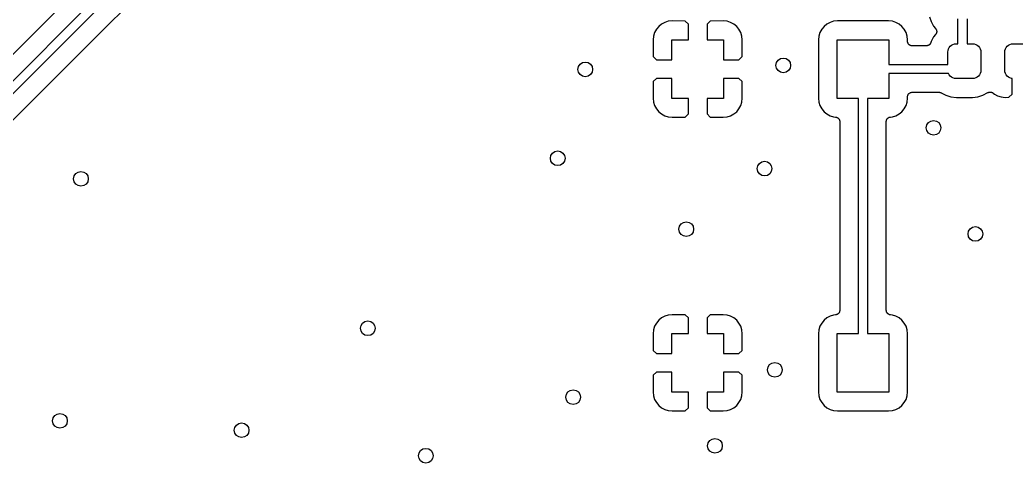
# Model space of a CAD drawing. Extents: x 103 to 213, y -152 to -90.
# Drawn here: x 118.59 to 145.71, y -125.37 to -113.3 of the extents above; entities that cross this region are included whole.
import ezdxf

# ---------------------------------------------------------------- set-up
doc = ezdxf.new("R2010")
doc.units = 0
doc.layers.add('BLACK', color=7, linetype='CONTINUOUS')

msp = doc.modelspace()

# ---------------------------------------------------------------- linework, layer by layer
at = {"layer": 'BLACK', "linetype": 'CONTINUOUS'}
for p, q in [((123.486, -109.149), (116.758, -115.877)), ((116.918, -116.435), (123.867, -109.486)), ((124.012, -109.695), (117.078, -116.629)), ((120.675, -113.75), (124.185, -110.24)), ((136.24, -113.339), (136.145, -113.368)), ((136.346, -113.329), (136.24, -113.339)), ((136.701, -113.332), (136.346, -113.329)), ((136.786, -113.416), (136.701, -113.332)), ((137.379, -113.332), (137.294, -113.416)), ((137.734, -113.329), (137.379, -113.332)), ((137.84, -113.339), (137.734, -113.329)), ((137.935, -113.368), (137.84, -113.339)), ((140.74, -113.339), (140.645, -113.368)), ((140.846, -113.329), (140.74, -113.339)), ((142.234, -113.329), (140.846, -113.329)), ((142.34, -113.339), (142.234, -113.329)), ((142.435, -113.368), (142.34, -113.339)), ((143.353, -113.214), (143.394, -113.347)), ((144.125, -113.95), (144.125, -113.275)), ((144.375, -113.275), (144.375, -113.95)), ((135.916, -113.556), (135.868, -113.645)), ((135.979, -113.479), (135.916, -113.556)), ((136.056, -113.416), (135.979, -113.479)), ((136.145, -113.368), (136.056, -113.416)), ((136.786, -113.84), (136.786, -113.416)), ((137.294, -113.416), (137.294, -113.84)), ((138.024, -113.416), (137.935, -113.368)), ((138.101, -113.479), (138.024, -113.416)), ((138.164, -113.556), (138.101, -113.479)), ((138.212, -113.645), (138.164, -113.556)), ((140.416, -113.556), (140.368, -113.645)), ((140.479, -113.479), (140.416, -113.556)), ((140.556, -113.416), (140.479, -113.479)), ((140.645, -113.368), (140.556, -113.416)), ((142.524, -113.416), (142.435, -113.368)), ((142.601, -113.479), (142.524, -113.416)), ((142.664, -113.556), (142.601, -113.479)), ((142.712, -113.645), (142.664, -113.556)), ((143.394, -113.347), (143.459, -113.47)), ((143.459, -113.47), (143.517, -113.54)), ((143.517, -113.54), (143.517, -113.541)), ((143.517, -113.541), (143.517, -113.541)), ((143.517, -113.541), (143.518, -113.541)), ((143.518, -113.541), (143.518, -113.541)), ((143.518, -113.541), (143.525, -113.551)), ((143.525, -113.551), (143.531, -113.561)), ((143.531, -113.561), (143.531, -113.562)), ((143.531, -113.562), (143.532, -113.562)), ((143.532, -113.562), (143.536, -113.573)), ((143.536, -113.573), (143.541, -113.584)), ((143.541, -113.584), (143.541, -113.585)), ((143.541, -113.585), (143.541, -113.585)), ((143.541, -113.585), (143.543, -113.597)), ((143.543, -113.597), (143.545, -113.609)), ((143.545, -113.609), (143.545, -113.609)), ((143.545, -113.609), (143.545, -113.61)), ((143.545, -113.61), (143.545, -113.621)), ((119.075, -115.35), (120.675, -113.75)), ((120.675, -113.75), (120.675, -113.75)), ((135.839, -113.74), (135.829, -113.846)), ((135.829, -113.846), (135.832, -114.301)), ((135.868, -113.645), (135.839, -113.74)), ((136.34, -114.386), (136.34, -113.84)), ((136.34, -113.84), (136.786, -113.84)), ((137.294, -113.84), (137.74, -113.84)), ((137.74, -113.84), (137.74, -114.386)), ((138.241, -113.74), (138.212, -113.645)), ((138.251, -113.846), (138.241, -113.74)), ((138.248, -114.301), (138.251, -113.846)), ((140.339, -113.74), (140.329, -113.846)), ((140.329, -113.846), (140.329, -115.434)), ((140.368, -113.645), (140.339, -113.74)), ((140.84, -115.44), (140.84, -113.84)), ((140.84, -113.84), (142.24, -113.84)), ((142.24, -113.84), (142.24, -114.515)), ((142.741, -113.74), (142.712, -113.645)), ((142.751, -113.846), (142.741, -113.74)), ((142.751, -113.88), (142.751, -113.846)), ((142.752, -113.892), (142.751, -113.88)), ((143.463, -113.766), (143.396, -113.894)), ((143.517, -113.701), (143.463, -113.766)), ((143.524, -113.691), (143.517, -113.701)), ((143.53, -113.681), (143.524, -113.691)), ((143.531, -113.681), (143.53, -113.681)), ((143.535, -113.67), (143.531, -113.681)), ((143.531, -113.681), (143.531, -113.681)), ((143.54, -113.659), (143.535, -113.67)), ((143.543, -113.646), (143.54, -113.658)), ((143.54, -113.658), (143.54, -113.658)), ((143.54, -113.658), (143.54, -113.659)), ((143.545, -113.634), (143.543, -113.646)), ((143.545, -113.621), (143.545, -113.633)), ((143.545, -113.633), (143.545, -113.634)), ((143.545, -113.634), (143.545, -113.634)), ((142.753, -113.904), (142.752, -113.892)), ((142.753, -113.905), (142.753, -113.904)), ((142.753, -113.904), (142.753, -113.904)), ((142.757, -113.916), (142.753, -113.905)), ((142.76, -113.928), (142.757, -113.916)), ((142.761, -113.928), (142.76, -113.928)), ((142.766, -113.939), (142.761, -113.928)), ((142.761, -113.928), (142.761, -113.928)), ((142.772, -113.95), (142.766, -113.939)), ((142.78, -113.96), (142.772, -113.95)), ((142.772, -113.95), (142.772, -113.95)), ((142.772, -113.95), (142.772, -113.95)), ((142.787, -113.969), (142.78, -113.96)), ((142.788, -113.969), (142.787, -113.969)), ((142.797, -113.977), (142.788, -113.969)), ((142.788, -113.969), (142.788, -113.969)), ((142.806, -113.985), (142.797, -113.977)), ((142.807, -113.985), (142.806, -113.985)), ((142.818, -113.991), (142.807, -113.985)), ((142.807, -113.985), (142.807, -113.985)), ((142.828, -113.997), (142.818, -113.991)), ((142.829, -113.997), (142.828, -113.997)), ((142.828, -113.997), (142.828, -113.997)), ((142.84, -114.001), (142.829, -113.997)), ((142.852, -114.004), (142.84, -114.001)), ((142.853, -114.004), (142.852, -114.004)), ((142.852, -114.004), (142.852, -114.004)), ((142.864, -114.006), (142.853, -114.004)), ((142.876, -114.007), (142.864, -114.006)), ((142.877, -114.007), (142.876, -114.007)), ((142.878, -114.007), (142.877, -114.007)), ((142.877, -114.007), (142.877, -114.007)), ((142.877, -114.007), (142.877, -114.007)), ((143.267, -114.007), (142.878, -114.007)), ((143.273, -114.006), (143.267, -114.007)), ((143.278, -114.006), (143.273, -114.006)), ((143.285, -114.005), (143.278, -114.006)), ((143.292, -114.005), (143.285, -114.005)), ((143.297, -114.003), (143.292, -114.005)), ((143.303, -114.002), (143.297, -114.003)), ((143.309, -113.999), (143.303, -114.002)), ((143.315, -113.997), (143.309, -113.999)), ((143.32, -113.995), (143.315, -113.997)), ((143.326, -113.993), (143.32, -113.995)), ((143.331, -113.989), (143.326, -113.993)), ((143.337, -113.986), (143.331, -113.989)), ((143.342, -113.982), (143.337, -113.986)), ((143.346, -113.979), (143.342, -113.982)), ((143.351, -113.974), (143.346, -113.979)), ((143.356, -113.97), (143.351, -113.974)), ((143.36, -113.966), (143.356, -113.97)), ((143.364, -113.962), (143.36, -113.966)), ((143.368, -113.956), (143.364, -113.962)), ((143.372, -113.951), (143.368, -113.956)), ((143.375, -113.946), (143.372, -113.951)), ((143.378, -113.941), (143.375, -113.946)), ((143.381, -113.935), (143.378, -113.941)), ((143.384, -113.929), (143.381, -113.935)), ((143.386, -113.924), (143.384, -113.929)), ((143.388, -113.919), (143.386, -113.924)), ((143.396, -113.894), (143.388, -113.917)), ((143.388, -113.917), (143.388, -113.919)), ((143.85, -114.175), (143.854, -114.131)), ((143.854, -114.131), (143.867, -114.089)), ((143.867, -114.089), (143.888, -114.05)), ((143.888, -114.05), (143.916, -114.016)), ((143.916, -114.016), (143.95, -113.988)), ((143.95, -113.988), (143.989, -113.967)), ((143.989, -113.967), (144.031, -113.954)), ((144.031, -113.954), (144.075, -113.95)), ((144.075, -113.95), (144.125, -113.95)), ((144.375, -113.95), (144.525, -113.95)), ((144.525, -113.95), (144.569, -113.954)), ((144.569, -113.954), (144.611, -113.967)), ((144.611, -113.967), (144.65, -113.988)), ((144.65, -113.988), (144.684, -114.016)), ((144.684, -114.016), (144.712, -114.05)), ((144.712, -114.05), (144.733, -114.089)), ((144.733, -114.089), (144.746, -114.131)), ((144.746, -114.131), (144.75, -114.175)), ((145.4, -114.175), (145.404, -114.131)), ((145.404, -114.131), (145.417, -114.089)), ((145.417, -114.089), (145.438, -114.05)), ((145.438, -114.05), (145.466, -114.016)), ((145.466, -114.016), (145.5, -113.988)), ((145.5, -113.988), (145.539, -113.967)), ((145.539, -113.967), (145.581, -113.954)), ((145.581, -113.954), (145.625, -113.95)), ((145.625, -113.95), (146.075, -113.95)), ((135.832, -114.301), (135.916, -114.386)), ((135.916, -114.386), (136.34, -114.386)), ((137.74, -114.386), (138.164, -114.386)), ((138.164, -114.386), (138.248, -114.301)), ((143.85, -114.515), (143.85, -114.175)), ((144.75, -114.175), (144.75, -114.675)), ((145.4, -114.675), (145.4, -114.175)), ((142.24, -114.515), (143.85, -114.515)), ((144.75, -114.675), (144.746, -114.719)), ((145.404, -114.719), (145.4, -114.675)), ((135.916, -114.894), (135.832, -114.979)), ((136.34, -114.894), (135.916, -114.894)), ((136.34, -115.44), (136.34, -114.894)), ((137.74, -114.894), (137.74, -115.44)), ((138.164, -114.894), (137.74, -114.894)), ((138.248, -114.979), (138.164, -114.894)), ((143.869, -114.765), (142.24, -114.765)), ((142.24, -114.765), (142.24, -115.44)), ((143.888, -114.8), (143.869, -114.765)), ((143.916, -114.834), (143.888, -114.8)), ((143.95, -114.862), (143.916, -114.834)), ((143.989, -114.883), (143.95, -114.862)), ((144.031, -114.896), (143.989, -114.883)), ((144.075, -114.9), (144.031, -114.896)), ((144.525, -114.9), (144.075, -114.9)), ((144.569, -114.896), (144.525, -114.9)), ((144.611, -114.883), (144.569, -114.896)), ((144.65, -114.862), (144.611, -114.883)), ((144.684, -114.834), (144.65, -114.862)), ((144.712, -114.8), (144.684, -114.834)), ((144.733, -114.761), (144.712, -114.8)), ((144.746, -114.719), (144.733, -114.761)), ((145.417, -114.761), (145.404, -114.719)), ((145.438, -114.8), (145.417, -114.761)), ((145.466, -114.834), (145.438, -114.8)), ((145.5, -114.862), (145.466, -114.834)), ((145.539, -114.883), (145.5, -114.862)), ((145.581, -114.896), (145.539, -114.883)), ((145.596, -114.897), (145.581, -114.896)), ((145.596, -115.324), (145.596, -114.897)), ((135.832, -114.979), (135.829, -115.434)), ((138.251, -115.434), (138.248, -114.979)), ((117.628, -116.797), (119.075, -115.35)), ((119.075, -115.35), (119.075, -115.35)), ((135.829, -115.434), (135.839, -115.54)), ((136.786, -115.44), (136.34, -115.44)), ((136.786, -115.864), (136.786, -115.44)), ((137.74, -115.44), (137.294, -115.44)), ((137.294, -115.44), (137.294, -115.864)), ((138.241, -115.54), (138.251, -115.434)), ((140.329, -115.434), (140.339, -115.54)), ((141.415, -115.44), (140.84, -115.44)), ((141.415, -121.84), (141.415, -115.44)), ((142.24, -115.44), (141.665, -115.44)), ((141.665, -115.44), (141.665, -121.84)), ((142.741, -115.54), (142.751, -115.434)), ((142.751, -115.398), (142.752, -115.386)), ((142.751, -115.399), (142.751, -115.398)), ((142.751, -115.4), (142.751, -115.399)), ((142.751, -115.399), (142.751, -115.399)), ((142.751, -115.399), (142.751, -115.399)), ((142.751, -115.434), (142.751, -115.4)), ((142.752, -115.386), (142.754, -115.374)), ((142.754, -115.374), (142.757, -115.362)), ((142.754, -115.374), (142.754, -115.374)), ((142.754, -115.374), (142.754, -115.374)), ((142.757, -115.362), (142.761, -115.351)), ((142.761, -115.35), (142.767, -115.34)), ((142.761, -115.351), (142.761, -115.35)), ((142.761, -115.35), (142.761, -115.35)), ((142.767, -115.34), (142.773, -115.329)), ((142.773, -115.328), (142.781, -115.319)), ((142.773, -115.329), (142.773, -115.328)), ((142.773, -115.329), (142.773, -115.329)), ((142.781, -115.319), (142.789, -115.31)), ((142.789, -115.309), (142.799, -115.302)), ((142.789, -115.31), (142.789, -115.309)), ((142.789, -115.31), (142.789, -115.31)), ((142.799, -115.302), (142.808, -115.294)), ((142.808, -115.294), (142.808, -115.294)), ((142.808, -115.294), (142.809, -115.294)), ((142.809, -115.294), (142.819, -115.288)), ((142.819, -115.288), (142.83, -115.283)), ((142.83, -115.282), (142.842, -115.279)), ((142.83, -115.283), (142.83, -115.282)), ((142.83, -115.282), (142.83, -115.282)), ((142.842, -115.279), (142.853, -115.275)), ((142.853, -115.275), (142.854, -115.275)), ((142.854, -115.275), (142.866, -115.274)), ((142.854, -115.275), (142.854, -115.275)), ((142.866, -115.274), (142.878, -115.273)), ((142.878, -115.273), (143.609, -115.273)), ((143.609, -115.273), (143.611, -115.273)), ((143.611, -115.273), (143.617, -115.274)), ((143.617, -115.274), (143.622, -115.274)), ((143.622, -115.274), (143.629, -115.275)), ((143.629, -115.275), (143.636, -115.276)), ((143.636, -115.276), (143.641, -115.277)), ((143.641, -115.277), (143.646, -115.279)), ((143.646, -115.279), (143.653, -115.281)), ((143.653, -115.281), (143.659, -115.283)), ((143.659, -115.283), (143.664, -115.286)), ((143.664, -115.286), (143.669, -115.288)), ((143.669, -115.288), (143.794, -115.354)), ((143.794, -115.354), (143.932, -115.396)), ((143.932, -115.396), (144.081, -115.411)), ((144.081, -115.411), (144.519, -115.411)), ((144.519, -115.411), (144.668, -115.396)), ((144.668, -115.396), (144.806, -115.354)), ((144.806, -115.354), (144.941, -115.282)), ((144.941, -115.282), (144.942, -115.282)), ((144.942, -115.282), (144.943, -115.281)), ((144.942, -115.282), (144.942, -115.282)), ((144.942, -115.282), (144.942, -115.282)), ((144.943, -115.281), (144.954, -115.277)), ((144.954, -115.277), (144.965, -115.273)), ((144.965, -115.273), (144.966, -115.273)), ((144.966, -115.272), (144.978, -115.27)), ((144.966, -115.273), (144.966, -115.272)), ((144.978, -115.27), (144.989, -115.268)), ((144.989, -115.268), (144.99, -115.268)), ((144.99, -115.268), (144.99, -115.268)), ((144.99, -115.268), (145.002, -115.268)), ((145.002, -115.268), (145.014, -115.268)), ((145.014, -115.268), (145.015, -115.268)), ((145.015, -115.268), (145.015, -115.268)), ((145.015, -115.268), (145.027, -115.27)), ((145.027, -115.27), (145.038, -115.273)), ((145.038, -115.273), (145.039, -115.273)), ((145.039, -115.273), (145.039, -115.273)), ((145.039, -115.273), (145.05, -115.278)), ((145.05, -115.278), (145.061, -115.282)), ((145.061, -115.282), (145.062, -115.283)), ((145.062, -115.283), (145.062, -115.283)), ((145.062, -115.283), (145.072, -115.29)), ((145.072, -115.29), (145.082, -115.296)), ((145.082, -115.296), (145.116, -115.324)), ((145.116, -115.324), (145.205, -115.372)), ((145.205, -115.372), (145.3, -115.401)), ((145.3, -115.401), (145.405, -115.411)), ((145.405, -115.411), (145.511, -115.409)), ((145.511, -115.409), (145.596, -115.324)), ((135.839, -115.54), (135.868, -115.635)), ((135.868, -115.635), (135.916, -115.724)), ((135.916, -115.724), (135.979, -115.801)), ((138.101, -115.801), (138.164, -115.724)), ((138.164, -115.724), (138.212, -115.635)), ((138.212, -115.635), (138.241, -115.54)), ((140.339, -115.54), (140.368, -115.635)), ((140.368, -115.635), (140.416, -115.724)), ((140.416, -115.724), (140.479, -115.801)), ((142.601, -115.801), (142.664, -115.724)), ((142.664, -115.724), (142.712, -115.635)), ((142.712, -115.635), (142.741, -115.54)), ((135.979, -115.801), (136.056, -115.864)), ((136.056, -115.864), (136.145, -115.912)), ((136.145, -115.912), (136.24, -115.941)), ((136.24, -115.941), (136.346, -115.951)), ((136.346, -115.951), (136.701, -115.948)), ((136.701, -115.948), (136.786, -115.864)), ((137.294, -115.864), (137.379, -115.948)), ((137.379, -115.948), (137.734, -115.951)), ((137.734, -115.951), (137.84, -115.941)), ((137.84, -115.941), (137.935, -115.912)), ((137.935, -115.912), (138.024, -115.864)), ((138.024, -115.864), (138.101, -115.801)), ((140.479, -115.801), (140.556, -115.864)), ((140.556, -115.864), (140.645, -115.912)), ((140.645, -115.912), (140.74, -115.941)), ((140.74, -115.941), (140.792, -115.946)), ((140.792, -115.946), (140.794, -115.946)), ((140.794, -115.946), (140.8, -115.947)), ((140.8, -115.947), (140.806, -115.948)), ((140.806, -115.948), (140.812, -115.95)), ((140.812, -115.95), (140.818, -115.951)), ((140.818, -115.951), (140.824, -115.953)), ((140.824, -115.953), (140.829, -115.955)), ((140.829, -115.955), (140.835, -115.958)), ((140.835, -115.958), (140.841, -115.961)), ((140.841, -115.961), (140.846, -115.964)), ((140.846, -115.964), (140.851, -115.967)), ((140.851, -115.967), (140.856, -115.971)), ((140.856, -115.971), (140.862, -115.975)), ((140.862, -115.975), (140.866, -115.979)), ((140.866, -115.979), (140.87, -115.983)), ((140.87, -115.983), (140.874, -115.988)), ((140.874, -115.988), (140.879, -115.993)), ((140.879, -115.993), (140.882, -115.997)), ((140.882, -115.997), (140.886, -116.002)), ((140.886, -116.002), (140.889, -116.008)), ((140.889, -116.008), (140.893, -116.013)), ((140.893, -116.013), (140.895, -116.019)), ((140.895, -116.019), (140.897, -116.024)), ((140.897, -116.024), (140.899, -116.03)), ((140.899, -116.03), (140.902, -116.036)), ((140.902, -116.036), (140.903, -116.042)), ((140.903, -116.042), (140.905, -116.047)), ((140.905, -116.047), (140.905, -116.054)), ((140.905, -116.054), (140.906, -116.061)), ((142.174, -116.059), (142.175, -116.052)), ((142.175, -116.052), (142.176, -116.046)), ((142.176, -116.046), (142.178, -116.04)), ((142.178, -116.04), (142.179, -116.035)), ((142.179, -116.035), (142.181, -116.029)), ((142.181, -116.029), (142.183, -116.022)), ((142.183, -116.022), (142.186, -116.017)), ((142.186, -116.017), (142.188, -116.012)), ((142.188, -116.012), (142.192, -116.006)), ((142.192, -116.006), (142.195, -116)), ((142.195, -116), (142.199, -115.996)), ((142.199, -115.996), (142.202, -115.991)), ((142.202, -115.991), (142.207, -115.987)), ((142.207, -115.987), (142.211, -115.981)), ((142.211, -115.981), (142.216, -115.978)), ((142.216, -115.978), (142.22, -115.974)), ((142.22, -115.974), (142.225, -115.97)), ((142.225, -115.97), (142.23, -115.966)), ((142.23, -115.966), (142.236, -115.963)), ((142.236, -115.963), (142.24, -115.96)), ((142.24, -115.96), (142.247, -115.958)), ((142.247, -115.958), (142.252, -115.954)), ((142.252, -115.954), (142.258, -115.953)), ((142.258, -115.953), (142.263, -115.951)), ((142.263, -115.951), (142.27, -115.949)), ((142.27, -115.949), (142.276, -115.947)), ((142.276, -115.947), (142.282, -115.947)), ((142.282, -115.947), (142.288, -115.946)), ((142.288, -115.946), (142.34, -115.941)), ((142.34, -115.941), (142.435, -115.912)), ((142.435, -115.912), (142.524, -115.864)), ((142.524, -115.864), (142.601, -115.801)), ((140.906, -116.061), (140.906, -116.066)), ((140.906, -116.066), (140.907, -116.072)), ((140.907, -116.072), (140.907, -121.208)), ((142.173, -116.07), (142.174, -116.065)), ((142.173, -116.072), (142.173, -116.07)), ((142.173, -121.208), (142.173, -116.072)), ((142.174, -116.065), (142.174, -116.059)), ((140.907, -121.21), (140.906, -121.215)), ((140.907, -121.208), (140.907, -121.21)), ((142.174, -121.214), (142.173, -121.208)), ((135.979, -121.479), (135.916, -121.556)), ((136.056, -121.416), (135.979, -121.479)), ((136.145, -121.368), (136.056, -121.416)), ((136.24, -121.339), (136.145, -121.368)), ((136.346, -121.329), (136.24, -121.339)), ((136.701, -121.332), (136.346, -121.329)), ((136.786, -121.416), (136.701, -121.332)), ((136.786, -121.84), (136.786, -121.416)), ((137.379, -121.332), (137.294, -121.416)), ((137.294, -121.416), (137.294, -121.84)), ((137.734, -121.329), (137.379, -121.332)), ((137.84, -121.339), (137.734, -121.329)), ((137.935, -121.368), (137.84, -121.339)), ((138.024, -121.416), (137.935, -121.368)), ((138.101, -121.479), (138.024, -121.416)), ((138.164, -121.556), (138.101, -121.479)), ((140.479, -121.479), (140.416, -121.556)), ((140.556, -121.416), (140.479, -121.479)), ((140.645, -121.368), (140.556, -121.416)), ((140.74, -121.339), (140.645, -121.368)), ((140.792, -121.334), (140.74, -121.339)), ((140.798, -121.333), (140.792, -121.334)), ((140.804, -121.333), (140.798, -121.333)), ((140.81, -121.331), (140.804, -121.333)), ((140.817, -121.329), (140.81, -121.331)), ((140.822, -121.327), (140.817, -121.329)), ((140.828, -121.326), (140.822, -121.327)), ((140.833, -121.322), (140.828, -121.326)), ((140.84, -121.32), (140.833, -121.322)), ((140.844, -121.317), (140.84, -121.32)), ((140.85, -121.314), (140.844, -121.317)), ((140.855, -121.31), (140.85, -121.314)), ((140.86, -121.306), (140.855, -121.31)), ((140.864, -121.302), (140.86, -121.306)), ((140.869, -121.299), (140.864, -121.302)), ((140.873, -121.293), (140.869, -121.299)), ((140.878, -121.289), (140.873, -121.293)), ((140.881, -121.284), (140.878, -121.289)), ((140.885, -121.28), (140.881, -121.284)), ((140.888, -121.274), (140.885, -121.28)), ((140.892, -121.268), (140.888, -121.274)), ((140.894, -121.263), (140.892, -121.268)), ((140.897, -121.258), (140.894, -121.263)), ((140.899, -121.252), (140.897, -121.258)), ((140.901, -121.245), (140.899, -121.252)), ((140.902, -121.24), (140.901, -121.245)), ((140.904, -121.234), (140.902, -121.24)), ((140.905, -121.228), (140.904, -121.234)), ((140.906, -121.221), (140.905, -121.228)), ((140.906, -121.215), (140.906, -121.221)), ((142.174, -121.219), (142.174, -121.214)), ((142.175, -121.226), (142.174, -121.219)), ((142.175, -121.233), (142.175, -121.226)), ((142.177, -121.238), (142.175, -121.233)), ((142.178, -121.244), (142.177, -121.238)), ((142.181, -121.25), (142.178, -121.244)), ((142.183, -121.256), (142.181, -121.25)), ((142.185, -121.261), (142.183, -121.256)), ((142.187, -121.267), (142.185, -121.261)), ((142.191, -121.272), (142.187, -121.267)), ((142.194, -121.278), (142.191, -121.272)), ((142.198, -121.283), (142.194, -121.278)), ((142.201, -121.287), (142.198, -121.283)), ((142.206, -121.292), (142.201, -121.287)), ((142.21, -121.297), (142.206, -121.292)), ((142.214, -121.301), (142.21, -121.297)), ((142.218, -121.305), (142.214, -121.301)), ((142.224, -121.309), (142.218, -121.305)), ((142.229, -121.313), (142.224, -121.309)), ((142.234, -121.316), (142.229, -121.313)), ((142.239, -121.319), (142.234, -121.316)), ((142.245, -121.322), (142.239, -121.319)), ((142.251, -121.325), (142.245, -121.322)), ((142.256, -121.327), (142.251, -121.325)), ((142.262, -121.329), (142.256, -121.327)), ((142.268, -121.33), (142.262, -121.329)), ((142.274, -121.332), (142.268, -121.33)), ((142.28, -121.333), (142.274, -121.332)), ((142.286, -121.334), (142.28, -121.333)), ((142.288, -121.334), (142.286, -121.334)), ((142.34, -121.339), (142.288, -121.334)), ((142.435, -121.368), (142.34, -121.339)), ((142.524, -121.416), (142.435, -121.368)), ((142.601, -121.479), (142.524, -121.416)), ((142.664, -121.556), (142.601, -121.479)), ((135.839, -121.74), (135.829, -121.846)), ((135.868, -121.645), (135.839, -121.74)), ((135.916, -121.556), (135.868, -121.645)), ((138.212, -121.645), (138.164, -121.556)), ((138.241, -121.74), (138.212, -121.645)), ((138.251, -121.846), (138.241, -121.74)), ((140.339, -121.74), (140.329, -121.846)), ((140.368, -121.645), (140.339, -121.74)), ((140.416, -121.556), (140.368, -121.645)), ((142.712, -121.645), (142.664, -121.556)), ((142.741, -121.74), (142.712, -121.645)), ((142.751, -121.846), (142.741, -121.74)), ((135.829, -121.846), (135.832, -122.301)), ((136.34, -122.386), (136.34, -121.84)), ((136.34, -121.84), (136.786, -121.84)), ((137.294, -121.84), (137.74, -121.84)), ((137.74, -121.84), (137.74, -122.386)), ((138.248, -122.301), (138.251, -121.846)), ((140.329, -121.846), (140.329, -123.434)), ((140.84, -123.44), (140.84, -121.84)), ((140.84, -121.84), (141.415, -121.84)), ((141.665, -121.84), (142.24, -121.84)), ((142.24, -121.84), (142.24, -123.44)), ((142.751, -123.434), (142.751, -121.846)), ((135.832, -122.301), (135.916, -122.386)), ((135.916, -122.386), (136.34, -122.386)), ((137.74, -122.386), (138.164, -122.386)), ((138.164, -122.386), (138.248, -122.301)), ((135.832, -122.979), (135.829, -123.434)), ((135.916, -122.894), (135.832, -122.979)), ((136.34, -122.894), (135.916, -122.894)), ((136.34, -123.44), (136.34, -122.894)), ((137.74, -122.894), (137.74, -123.44)), ((138.164, -122.894), (137.74, -122.894)), ((138.248, -122.979), (138.164, -122.894)), ((138.251, -123.434), (138.248, -122.979)), ((135.829, -123.434), (135.839, -123.54)), ((135.839, -123.54), (135.868, -123.635)), ((135.868, -123.635), (135.916, -123.724)), ((136.786, -123.44), (136.34, -123.44)), ((136.786, -123.864), (136.786, -123.44)), ((137.74, -123.44), (137.294, -123.44)), ((137.294, -123.44), (137.294, -123.864)), ((138.164, -123.724), (138.212, -123.635)), ((138.212, -123.635), (138.241, -123.54)), ((138.241, -123.54), (138.251, -123.434)), ((140.329, -123.434), (140.339, -123.54)), ((140.339, -123.54), (140.368, -123.635)), ((140.368, -123.635), (140.416, -123.724)), ((142.24, -123.44), (140.84, -123.44)), ((142.664, -123.724), (142.712, -123.635)), ((142.712, -123.635), (142.741, -123.54)), ((142.741, -123.54), (142.751, -123.434)), ((135.916, -123.724), (135.979, -123.801)), ((135.979, -123.801), (136.056, -123.864)), ((136.056, -123.864), (136.145, -123.912)), ((136.145, -123.912), (136.24, -123.941)), ((136.701, -123.948), (136.786, -123.864)), ((137.294, -123.864), (137.379, -123.948)), ((137.84, -123.941), (137.935, -123.912)), ((137.935, -123.912), (138.024, -123.864)), ((138.024, -123.864), (138.101, -123.801)), ((138.101, -123.801), (138.164, -123.724)), ((140.416, -123.724), (140.479, -123.801)), ((140.479, -123.801), (140.556, -123.864)), ((140.556, -123.864), (140.645, -123.912)), ((140.645, -123.912), (140.74, -123.941)), ((142.34, -123.941), (142.435, -123.912)), ((142.435, -123.912), (142.524, -123.864)), ((142.524, -123.864), (142.601, -123.801)), ((142.601, -123.801), (142.664, -123.724)), ((136.24, -123.941), (136.346, -123.951)), ((136.346, -123.951), (136.701, -123.948)), ((137.379, -123.948), (137.734, -123.951)), ((137.734, -123.951), (137.84, -123.941)), ((140.74, -123.941), (140.846, -123.951)), ((140.846, -123.951), (142.234, -123.951)), ((142.234, -123.951), (142.34, -123.941))]:
    msp.add_line(p, q, dxfattribs=at)
at = {"layer": 'BLACK'}
for centre in [(139.37, -114.54), (133.98, -114.65), (143.46, -116.24), (133.23, -117.07), (138.86, -117.35), (120.25, -117.63), (136.73, -119), (144.6, -119.13), (128.06, -121.7), (139.14, -122.83), (133.65, -123.575), (119.68, -124.22), (124.625, -124.475), (137.51, -124.9), (129.64, -125.17)]:
    msp.add_circle(centre, 0.2, dxfattribs=at)

doc.saveas('drawing.dxf')
